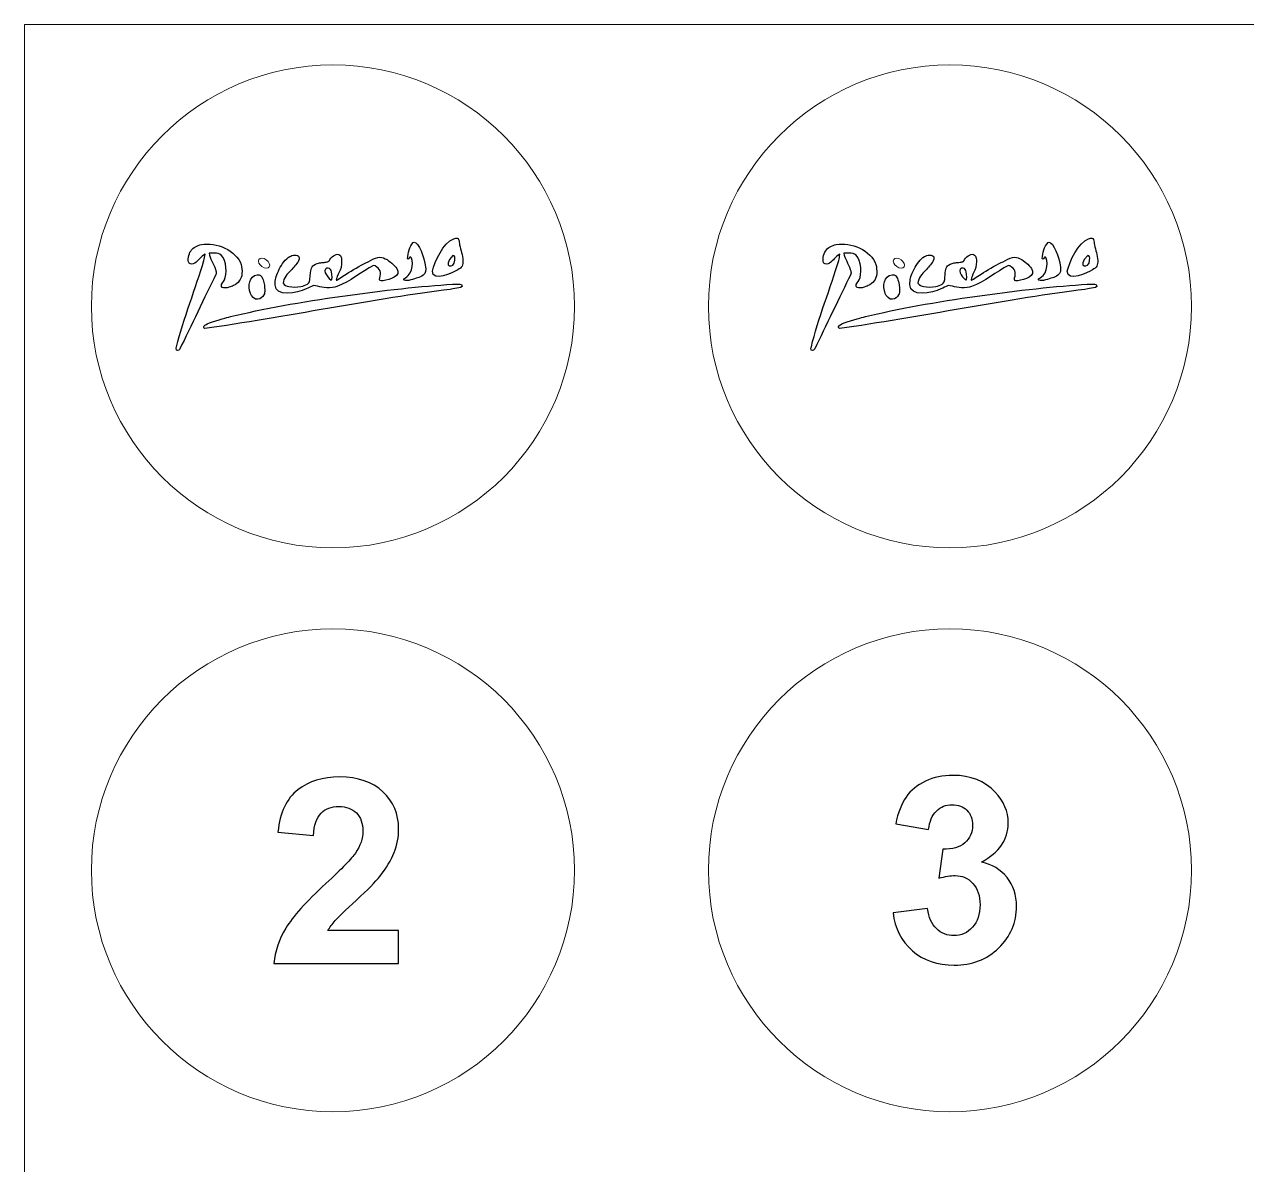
# Model space of a CAD drawing. Header units: millimetres. Extents: x -676 to 660, y -238 to 366.
# Drawn here: x 221.6 to 288.2, y 102.2 to 164.4 of the extents above; entities that cross this region are included whole.
import ezdxf

# ---------------------------------------------------------------- set-up
doc = ezdxf.new("R2010")
doc.units = ezdxf.units.MM
doc.header["$MEASUREMENT"] = 0
doc.layers.add('layer 1', color=7, linetype='Continuous')

msp = doc.modelspace()

# ---------------------------------------------------------------- linework, layer by layer
at = {"layer": 'layer 1', "color": 250, "lineweight": 20}
for points, knots in [([(221.6275, 164.398), (221.6275, 164.398), (457.0516, 164.398), (457.0516, 164.398), (457.0516, 164.398), (457.0516, 164.398), (659.621, 164.398), (659.621, 164.398), (659.621, 164.398), (659.621, 164.398), (659.621, 10.6382), (659.621, 10.6382), (659.621, 10.6382), (659.621, 10.6382), (457.0516, 10.6382), (457.0516, 10.6382), (457.0516, 10.6382), (457.0516, 10.6382), (221.6275, 10.6382), (221.6275, 10.6382), (221.6275, 10.6382), (221.6275, 10.6382), (221.6275, 164.398), (221.6275, 164.398)], [0, 0, 0, 0, 0.1428571, 0.1428571, 0.1428571, 0.1428571, 0.2857143, 0.2857143, 0.2857143, 0.2857143, 0.4285714, 0.4285714, 0.4285714, 0.4285714, 0.5714286, 0.5714286, 0.5714286, 0.5714286, 0.7142857, 0.7142857, 0.7142857, 0.7142857, 1, 1, 1, 1]), ([(238.4434, 162.1871), (245.7142, 162.1871), (251.6085, 156.2928), (251.6085, 149.022), (251.6085, 149.022), (251.6085, 141.7512), (245.7142, 135.8569), (238.4434, 135.8569), (238.4434, 135.8569), (231.1726, 135.8569), (225.2783, 141.7512), (225.2783, 149.022), (225.2783, 149.022), (225.2783, 156.2928), (231.1726, 162.1871), (238.4434, 162.1871)], [0, 0, 0, 0, 0.2, 0.2, 0.2, 0.2, 0.4, 0.4, 0.4, 0.4, 0.6, 0.6, 0.6, 0.6, 1, 1, 1, 1]), ([(272.0754, 162.1871), (279.3462, 162.1871), (285.2405, 156.2928), (285.2405, 149.022), (285.2405, 149.022), (285.2405, 141.7512), (279.3462, 135.8569), (272.0754, 135.8569), (272.0754, 135.8569), (264.8046, 135.8569), (258.9103, 141.7512), (258.9103, 149.022), (258.9103, 149.022), (258.9103, 156.2928), (264.8046, 162.1871), (272.0754, 162.1871)], [0, 0, 0, 0, 0.2, 0.2, 0.2, 0.2, 0.4, 0.4, 0.4, 0.4, 0.6, 0.6, 0.6, 0.6, 1, 1, 1, 1]), ([(234.6901, 151.6258), (234.8582, 151.5631), (234.9945, 151.4009), (234.9945, 151.2635), (234.9945, 151.2635), (234.9945, 151.1261), (234.8582, 151.0655), (234.6901, 151.1282), (234.6901, 151.1282), (234.522, 151.1909), (234.3858, 151.3531), (234.3858, 151.4905), (234.3858, 151.4905), (234.3858, 151.6279), (234.522, 151.6885), (234.6901, 151.6258)], [0, 0, 0, 0, 0.2, 0.2, 0.2, 0.2, 0.4, 0.4, 0.4, 0.4, 0.6, 0.6, 0.6, 0.6, 1, 1, 1, 1]), ([(269.2904, 151.6258), (269.4585, 151.5631), (269.5948, 151.4009), (269.5948, 151.2635), (269.5948, 151.2635), (269.5948, 151.1261), (269.4585, 151.0655), (269.2904, 151.1282), (269.2904, 151.1282), (269.1223, 151.1909), (268.9861, 151.3531), (268.9861, 151.4905), (268.9861, 151.4905), (268.9861, 151.6279), (269.1223, 151.6885), (269.2904, 151.6258)], [0, 0, 0, 0, 0.2, 0.2, 0.2, 0.2, 0.4, 0.4, 0.4, 0.4, 0.6, 0.6, 0.6, 0.6, 1, 1, 1, 1]), ([(238.4434, 131.4351), (245.7142, 131.4351), (251.6085, 125.5408), (251.6085, 118.27), (251.6085, 118.27), (251.6085, 110.9992), (245.7142, 105.1049), (238.4434, 105.1049), (238.4434, 105.1049), (231.1726, 105.1049), (225.2783, 110.9992), (225.2783, 118.27), (225.2783, 118.27), (225.2783, 125.5408), (231.1726, 131.4351), (238.4434, 131.4351)], [0, 0, 0, 0, 0.2, 0.2, 0.2, 0.2, 0.4, 0.4, 0.4, 0.4, 0.6, 0.6, 0.6, 0.6, 1, 1, 1, 1]), ([(272.0754, 131.4351), (279.3462, 131.4351), (285.2405, 125.5408), (285.2405, 118.27), (285.2405, 118.27), (285.2405, 110.9992), (279.3462, 105.1049), (272.0754, 105.1049), (272.0754, 105.1049), (264.8046, 105.1049), (258.9103, 110.9992), (258.9103, 118.27), (258.9103, 118.27), (258.9103, 125.5408), (264.8046, 131.4351), (272.0754, 131.4351)], [0, 0, 0, 0, 0.2, 0.2, 0.2, 0.2, 0.4, 0.4, 0.4, 0.4, 0.6, 0.6, 0.6, 0.6, 1, 1, 1, 1])]:
    msp.add_open_spline(points, degree=3, knots=knots, dxfattribs=at)
at = {"layer": 'layer 1', "color": 250}
for points, knots in [([(243.8644, 150.9376), (243.8644, 150.2974), (244.9862, 150.8861), (245.2457, 151.0158), (245.2457, 151.0158), (245.4769, 151.1314), (245.54, 151.2718), (245.5285, 151.5286), (245.5285, 151.5286), (245.5149, 151.83), (245.4083, 152.079), (245.3499, 152.371), (245.3499, 152.371), (245.3209, 152.5742), (245.3399, 152.8432), (245.0327, 152.7145), (245.0327, 152.7145), (244.4456, 152.4682), (244.0032, 151.4927), (243.8644, 150.9376)], [0, 0, 0, 0, 0.1666667, 0.1666667, 0.1666667, 0.1666667, 0.3333333, 0.3333333, 0.3333333, 0.3333333, 0.5, 0.5, 0.5, 0.5, 0.6666667, 0.6666667, 0.6666667, 0.6666667, 1, 1, 1, 1]), ([(278.4647, 150.9376), (278.4647, 150.2974), (279.5865, 150.8861), (279.846, 151.0158), (279.846, 151.0158), (280.0772, 151.1314), (280.1403, 151.2718), (280.1288, 151.5286), (280.1288, 151.5286), (280.1152, 151.83), (280.0086, 152.079), (279.9502, 152.371), (279.9502, 152.371), (279.9212, 152.5742), (279.9402, 152.8432), (279.633, 152.7145), (279.633, 152.7145), (279.0459, 152.4682), (278.6035, 151.4927), (278.4647, 150.9376)], [0, 0, 0, 0, 0.1666667, 0.1666667, 0.1666667, 0.1666667, 0.3333333, 0.3333333, 0.3333333, 0.3333333, 0.5, 0.5, 0.5, 0.5, 0.6666667, 0.6666667, 0.6666667, 0.6666667, 1, 1, 1, 1]), ([(230.6055, 151.3864), (230.7809, 151.1849), (231.0608, 151.5037), (231.1722, 151.6152), (231.1722, 151.6152), (231.2812, 151.7241), (231.3258, 151.7879), (231.473, 151.866), (231.473, 151.866), (231.4617, 151.7643), (231.4418, 151.6202), (231.4133, 151.5241), (231.4133, 151.5241), (230.9926, 150.1067), (230.2664, 148.2891), (229.9212, 146.8198), (229.9212, 146.8198), (229.9212, 146.8198), (229.8952, 146.7416), (229.8952, 146.7416), (229.8952, 146.7416), (229.8862, 146.5395), (230.065, 146.6316), (230.0776, 146.6634), (230.0776, 146.6634), (230.0776, 146.6634), (230.1037, 146.7155), (230.1037, 146.7155), (230.1037, 146.7155), (230.6736, 147.8559), (231.4887, 149.6048), (232.0645, 150.7551), (232.0645, 150.7551), (232.0868, 150.8157), (232.0931, 150.8827), (232.0645, 150.9636), (232.0645, 150.9636), (232.0558, 150.9897), (232.0471, 151.0158), (232.0384, 151.0418), (232.0384, 151.0418), (231.9407, 151.3351), (231.737, 151.6232), (231.6934, 151.9279), (231.6934, 151.9279), (231.6934, 151.9279), (231.7456, 151.9279), (231.7456, 151.9279), (231.7456, 151.9279), (231.7456, 151.9279), (232.0011, 151.9279), (232.0011, 151.9279), (232.0011, 151.9279), (232.1334, 151.9279), (232.2554, 151.9151), (232.3587, 151.82), (232.3587, 151.82), (232.6575, 151.5451), (232.669, 150.7416), (232.5324, 150.4664), (232.5324, 150.4664), (232.4836, 150.3679), (232.3228, 150.242), (232.3662, 150.112), (232.3662, 150.112), (232.4318, 149.9152), (232.927, 150.1027), (233.0256, 150.1521), (233.0256, 150.1521), (233.2746, 150.2769), (233.4605, 150.4907), (233.4859, 150.8069), (233.4859, 150.8069), (233.5, 150.9826), (233.473, 151.1688), (233.4396, 151.3024), (233.4396, 151.3024), (233.1811, 152.078), (232.062, 152.5474), (231.2798, 152.3948), (231.2798, 152.3948), (231.0398, 152.348), (230.8225, 152.2386), (230.6882, 152.0351), (230.6882, 152.0351), (230.5896, 151.8858), (230.4937, 151.5149), (230.6055, 151.3864)], [0, 0, 0, 0, 0.0434783, 0.0434783, 0.0434783, 0.0434783, 0.0869565, 0.0869565, 0.0869565, 0.0869565, 0.1304348, 0.1304348, 0.1304348, 0.1304348, 0.173913, 0.173913, 0.173913, 0.173913, 0.2173913, 0.2173913, 0.2173913, 0.2173913, 0.2608696, 0.2608696, 0.2608696, 0.2608696, 0.3043478, 0.3043478, 0.3043478, 0.3043478, 0.3478261, 0.3478261, 0.3478261, 0.3478261, 0.3913043, 0.3913043, 0.3913043, 0.3913043, 0.4347826, 0.4347826, 0.4347826, 0.4347826, 0.4782609, 0.4782609, 0.4782609, 0.4782609, 0.5217391, 0.5217391, 0.5217391, 0.5217391, 0.5652174, 0.5652174, 0.5652174, 0.5652174, 0.6086957, 0.6086957, 0.6086957, 0.6086957, 0.6521739, 0.6521739, 0.6521739, 0.6521739, 0.6956522, 0.6956522, 0.6956522, 0.6956522, 0.7391304, 0.7391304, 0.7391304, 0.7391304, 0.7826087, 0.7826087, 0.7826087, 0.7826087, 0.826087, 0.826087, 0.826087, 0.826087, 0.8695652, 0.8695652, 0.8695652, 0.8695652, 0.9130435, 0.9130435, 0.9130435, 0.9130435, 1, 1, 1, 1]), ([(238.3392, 151.6673), (238.3328, 151.6609), (238.3269, 151.6546), (238.3215, 151.6485), (238.3215, 151.6485), (238.2349, 151.5516), (238.27, 151.5005), (238.1531, 151.4555), (238.1531, 151.4555), (238.1332, 151.4478), (238.1088, 151.4403), (238.0786, 151.4327), (238.0786, 151.4327), (238.0074, 151.4268), (237.9254, 151.4213), (237.8409, 151.4109), (237.8409, 151.4109), (237.7565, 151.4006), (237.6695, 151.3853), (237.5886, 151.3599), (237.5886, 151.3599), (237.2744, 151.2611), (237.2629, 151.1254), (237.2186, 150.8594), (237.2186, 150.8594), (237.2186, 150.8594), (237.1925, 150.4945), (237.1925, 150.4945), (237.1925, 150.4945), (237.1925, 150.4945), (237.1664, 150.3642), (237.1664, 150.3642), (237.1664, 150.3642), (237.1022, 150.2358), (237.0123, 150.1999), (236.8798, 150.1557), (236.8798, 150.1557), (236.8798, 150.1557), (236.8016, 150.1297), (236.8016, 150.1297), (236.8016, 150.1297), (236.8016, 150.1297), (236.6973, 150.1036), (236.6973, 150.1036), (236.6973, 150.1036), (236.4921, 150.0626), (236.251, 150.0626), (236.0458, 150.1036), (236.0458, 150.1036), (235.9257, 150.1336), (235.7909, 150.1703), (235.733, 150.286), (235.733, 150.286), (235.733, 150.5577), (235.9653, 150.8), (236.1453, 150.9858), (236.1453, 150.9858), (236.2657, 151.1102), (236.4863, 151.3495), (236.541, 151.4588), (236.541, 151.4588), (236.541, 151.4588), (236.567, 151.5109), (236.567, 151.5109), (236.567, 151.5109), (236.6841, 151.7451), (236.5173, 151.8488), (236.2887, 151.8074), (236.2887, 151.8074), (236.1671, 151.7853), (236.1359, 151.7691), (236.0044, 151.6795), (236.0044, 151.6795), (235.8962, 151.6058), (235.7927, 151.4894), (235.7013, 151.3584), (235.7013, 151.3584), (235.61, 151.2274), (235.5308, 151.0818), (235.4713, 150.9497), (235.4713, 150.9497), (235.3253, 150.6258), (235.2959, 150.5075), (235.2909, 150.1942), (235.2909, 150.1942), (235.2803, 149.5246), (236.5032, 149.7328), (236.984, 149.9733), (236.984, 149.9733), (237.1174, 150.04), (237.2351, 150.0998), (237.3749, 150.1557), (237.3749, 150.1557), (237.7017, 150.119), (237.9507, 149.9954), (238.4174, 150.0515), (238.4174, 150.0515), (238.4174, 150.0515), (238.5477, 150.0775), (238.5477, 150.0775), (238.5477, 150.0775), (238.5477, 150.0775), (238.652, 150.1036), (238.652, 150.1036), (238.652, 150.1036), (239.3746, 150.3446), (239.9998, 150.9205), (240.6587, 151.2503), (240.6587, 151.2503), (240.6587, 151.2503), (240.7369, 151.2242), (240.7369, 151.2242), (240.7369, 151.2242), (241.0254, 151.0801), (241.0938, 150.8612), (240.9975, 150.5727), (240.9975, 150.5727), (240.9721, 150.424), (240.9829, 150.4163), (241.18, 150.4163), (241.18, 150.4163), (241.5339, 150.4753), (242.1999, 150.6827), (241.9203, 151.0929), (241.9203, 151.0929), (241.8655, 151.1734), (241.719, 151.3129), (241.6457, 151.379), (241.6457, 151.379), (241.4373, 151.5673), (241.1797, 151.7334), (240.8933, 151.6934), (240.8933, 151.6934), (240.7055, 151.6464), (240.5432, 151.5444), (240.3721, 151.4588), (240.3721, 151.4588), (240.3721, 151.4588), (240.3199, 151.4327), (240.3199, 151.4327), (240.3199, 151.4327), (240.3199, 151.4327), (240.2678, 151.4067), (240.2678, 151.4067), (240.2678, 151.4067), (239.903, 151.2242), (239.5095, 151.0068), (239.1697, 150.7838), (239.1697, 150.7838), (238.9364, 150.6308), (238.6592, 150.4424), (238.6259, 150.4424), (238.6259, 150.4424), (238.6259, 150.4424), (238.652, 150.5727), (238.652, 150.5727), (238.652, 150.5727), (238.652, 150.5727), (238.678, 150.6509), (238.678, 150.6509), (238.678, 150.6509), (238.7386, 150.8324), (238.8282, 150.9125), (238.8865, 151.1461), (238.8865, 151.1461), (238.8865, 151.1461), (238.9126, 151.3285), (238.9126, 151.3285), (238.9126, 151.3285), (238.9126, 151.4576), (238.9393, 151.6417), (238.8746, 151.754), (238.8746, 151.754), (238.7421, 151.984), (238.4946, 151.8227), (238.3392, 151.6673)], [0, 0, 0, 0, 0.0222222, 0.0222222, 0.0222222, 0.0222222, 0.0444444, 0.0444444, 0.0444444, 0.0444444, 0.0666667, 0.0666667, 0.0666667, 0.0666667, 0.0888889, 0.0888889, 0.0888889, 0.0888889, 0.1111111, 0.1111111, 0.1111111, 0.1111111, 0.1333333, 0.1333333, 0.1333333, 0.1333333, 0.1555556, 0.1555556, 0.1555556, 0.1555556, 0.1777778, 0.1777778, 0.1777778, 0.1777778, 0.2, 0.2, 0.2, 0.2, 0.2222222, 0.2222222, 0.2222222, 0.2222222, 0.2444444, 0.2444444, 0.2444444, 0.2444444, 0.2666667, 0.2666667, 0.2666667, 0.2666667, 0.2888889, 0.2888889, 0.2888889, 0.2888889, 0.3111111, 0.3111111, 0.3111111, 0.3111111, 0.3333333, 0.3333333, 0.3333333, 0.3333333, 0.3555556, 0.3555556, 0.3555556, 0.3555556, 0.3777778, 0.3777778, 0.3777778, 0.3777778, 0.4, 0.4, 0.4, 0.4, 0.4222222, 0.4222222, 0.4222222, 0.4222222, 0.4444444, 0.4444444, 0.4444444, 0.4444444, 0.4666667, 0.4666667, 0.4666667, 0.4666667, 0.4888889, 0.4888889, 0.4888889, 0.4888889, 0.5111111, 0.5111111, 0.5111111, 0.5111111, 0.5333333, 0.5333333, 0.5333333, 0.5333333, 0.5555556, 0.5555556, 0.5555556, 0.5555556, 0.5777778, 0.5777778, 0.5777778, 0.5777778, 0.6, 0.6, 0.6, 0.6, 0.6222222, 0.6222222, 0.6222222, 0.6222222, 0.6444444, 0.6444444, 0.6444444, 0.6444444, 0.6666667, 0.6666667, 0.6666667, 0.6666667, 0.6888889, 0.6888889, 0.6888889, 0.6888889, 0.7111111, 0.7111111, 0.7111111, 0.7111111, 0.7333333, 0.7333333, 0.7333333, 0.7333333, 0.7555556, 0.7555556, 0.7555556, 0.7555556, 0.7777778, 0.7777778, 0.7777778, 0.7777778, 0.8, 0.8, 0.8, 0.8, 0.8222222, 0.8222222, 0.8222222, 0.8222222, 0.8444444, 0.8444444, 0.8444444, 0.8444444, 0.8666667, 0.8666667, 0.8666667, 0.8666667, 0.8888889, 0.8888889, 0.8888889, 0.8888889, 0.9111111, 0.9111111, 0.9111111, 0.9111111, 0.9333333, 0.9333333, 0.9333333, 0.9333333, 0.9555556, 0.9555556, 0.9555556, 0.9555556, 1, 1, 1, 1]), ([(242.8219, 152.5013), (242.6121, 152.2915), (242.528, 151.921), (242.5091, 151.6412), (242.5091, 151.6412), (242.5356, 151.5243), (242.607, 151.6855), (242.634, 151.7074), (242.634, 151.7074), (242.7737, 151.8208), (242.896, 151.0235), (242.5479, 150.7086), (242.5479, 150.7086), (242.4461, 150.6166), (242.3247, 150.5315), (242.3006, 150.5206), (242.3006, 150.5206), (242.3006, 150.5206), (242.3006, 150.4685), (242.3006, 150.4685), (242.3006, 150.4685), (242.3006, 150.4685), (242.3267, 150.4424), (242.3267, 150.4424), (242.3267, 150.4424), (242.4726, 150.3694), (242.8815, 150.529), (243.0564, 150.5727), (243.0564, 150.5727), (243.1516, 150.6044), (243.2702, 150.6546), (243.3561, 150.725), (243.3561, 150.725), (243.5164, 150.8563), (243.5255, 150.9815), (243.4968, 151.1872), (243.4968, 151.1872), (243.4273, 151.6843), (243.1029, 152.5274), (242.874, 152.5274), (242.874, 152.5274), (242.874, 152.5274), (242.8219, 152.5013), (242.8219, 152.5013)], [0, 0, 0, 0, 0.0833333, 0.0833333, 0.0833333, 0.0833333, 0.1666667, 0.1666667, 0.1666667, 0.1666667, 0.25, 0.25, 0.25, 0.25, 0.3333333, 0.3333333, 0.3333333, 0.3333333, 0.4166667, 0.4166667, 0.4166667, 0.4166667, 0.5, 0.5, 0.5, 0.5, 0.5833333, 0.5833333, 0.5833333, 0.5833333, 0.6666667, 0.6666667, 0.6666667, 0.6666667, 0.75, 0.75, 0.75, 0.75, 0.8333333, 0.8333333, 0.8333333, 0.8333333, 1, 1, 1, 1]), ([(265.2058, 151.3864), (265.3812, 151.1849), (265.6611, 151.5037), (265.7725, 151.6152), (265.7725, 151.6152), (265.8815, 151.7241), (265.9261, 151.7879), (266.0733, 151.866), (266.0733, 151.866), (266.062, 151.7643), (266.0421, 151.6202), (266.0136, 151.5241), (266.0136, 151.5241), (265.5929, 150.1067), (264.8667, 148.2891), (264.5215, 146.8198), (264.5215, 146.8198), (264.5215, 146.8198), (264.4955, 146.7416), (264.4955, 146.7416), (264.4955, 146.7416), (264.4865, 146.5395), (264.6653, 146.6316), (264.6779, 146.6634), (264.6779, 146.6634), (264.6779, 146.6634), (264.704, 146.7155), (264.704, 146.7155), (264.704, 146.7155), (265.2739, 147.8559), (266.089, 149.6048), (266.6648, 150.7551), (266.6648, 150.7551), (266.6871, 150.8157), (266.6934, 150.8827), (266.6648, 150.9636), (266.6648, 150.9636), (266.6561, 150.9897), (266.6474, 151.0158), (266.6387, 151.0418), (266.6387, 151.0418), (266.541, 151.3351), (266.3373, 151.6232), (266.2937, 151.9279), (266.2937, 151.9279), (266.2937, 151.9279), (266.3459, 151.9279), (266.3459, 151.9279), (266.3459, 151.9279), (266.3459, 151.9279), (266.6014, 151.9279), (266.6014, 151.9279), (266.6014, 151.9279), (266.7337, 151.9279), (266.8557, 151.9151), (266.959, 151.82), (266.959, 151.82), (267.2578, 151.5451), (267.2693, 150.7416), (267.1327, 150.4664), (267.1327, 150.4664), (267.0839, 150.3679), (266.9231, 150.242), (266.9665, 150.112), (266.9665, 150.112), (267.0321, 149.9152), (267.5273, 150.1027), (267.6259, 150.1521), (267.6259, 150.1521), (267.8749, 150.2769), (268.0608, 150.4907), (268.0862, 150.8069), (268.0862, 150.8069), (268.1003, 150.9826), (268.0733, 151.1688), (268.0399, 151.3024), (268.0399, 151.3024), (267.7814, 152.078), (266.6623, 152.5474), (265.8801, 152.3948), (265.8801, 152.3948), (265.6401, 152.348), (265.4228, 152.2386), (265.2885, 152.0351), (265.2885, 152.0351), (265.1899, 151.8858), (265.094, 151.5149), (265.2058, 151.3864)], [0, 0, 0, 0, 0.0434783, 0.0434783, 0.0434783, 0.0434783, 0.0869565, 0.0869565, 0.0869565, 0.0869565, 0.1304348, 0.1304348, 0.1304348, 0.1304348, 0.173913, 0.173913, 0.173913, 0.173913, 0.2173913, 0.2173913, 0.2173913, 0.2173913, 0.2608696, 0.2608696, 0.2608696, 0.2608696, 0.3043478, 0.3043478, 0.3043478, 0.3043478, 0.3478261, 0.3478261, 0.3478261, 0.3478261, 0.3913043, 0.3913043, 0.3913043, 0.3913043, 0.4347826, 0.4347826, 0.4347826, 0.4347826, 0.4782609, 0.4782609, 0.4782609, 0.4782609, 0.5217391, 0.5217391, 0.5217391, 0.5217391, 0.5652174, 0.5652174, 0.5652174, 0.5652174, 0.6086957, 0.6086957, 0.6086957, 0.6086957, 0.6521739, 0.6521739, 0.6521739, 0.6521739, 0.6956522, 0.6956522, 0.6956522, 0.6956522, 0.7391304, 0.7391304, 0.7391304, 0.7391304, 0.7826087, 0.7826087, 0.7826087, 0.7826087, 0.826087, 0.826087, 0.826087, 0.826087, 0.8695652, 0.8695652, 0.8695652, 0.8695652, 0.9130435, 0.9130435, 0.9130435, 0.9130435, 1, 1, 1, 1]), ([(272.9395, 151.6673), (272.9331, 151.6609), (272.9272, 151.6546), (272.9218, 151.6485), (272.9218, 151.6485), (272.8352, 151.5516), (272.8703, 151.5005), (272.7534, 151.4555), (272.7534, 151.4555), (272.7335, 151.4478), (272.7091, 151.4403), (272.6789, 151.4327), (272.6789, 151.4327), (272.6077, 151.4268), (272.5257, 151.4213), (272.4412, 151.4109), (272.4412, 151.4109), (272.3568, 151.4006), (272.2698, 151.3853), (272.1889, 151.3599), (272.1889, 151.3599), (271.8747, 151.2611), (271.8632, 151.1254), (271.8189, 150.8594), (271.8189, 150.8594), (271.8189, 150.8594), (271.7928, 150.4945), (271.7928, 150.4945), (271.7928, 150.4945), (271.7928, 150.4945), (271.7667, 150.3642), (271.7667, 150.3642), (271.7667, 150.3642), (271.7025, 150.2358), (271.6126, 150.1999), (271.4801, 150.1557), (271.4801, 150.1557), (271.4801, 150.1557), (271.4019, 150.1297), (271.4019, 150.1297), (271.4019, 150.1297), (271.4019, 150.1297), (271.2976, 150.1036), (271.2976, 150.1036), (271.2976, 150.1036), (271.0924, 150.0626), (270.8513, 150.0626), (270.6461, 150.1036), (270.6461, 150.1036), (270.526, 150.1336), (270.3912, 150.1703), (270.3333, 150.286), (270.3333, 150.286), (270.3333, 150.5577), (270.5656, 150.8), (270.7456, 150.9858), (270.7456, 150.9858), (270.866, 151.1102), (271.0866, 151.3495), (271.1413, 151.4588), (271.1413, 151.4588), (271.1413, 151.4588), (271.1673, 151.5109), (271.1673, 151.5109), (271.1673, 151.5109), (271.2844, 151.7451), (271.1176, 151.8488), (270.889, 151.8074), (270.889, 151.8074), (270.7674, 151.7853), (270.7362, 151.7691), (270.6047, 151.6795), (270.6047, 151.6795), (270.4965, 151.6058), (270.393, 151.4894), (270.3016, 151.3584), (270.3016, 151.3584), (270.2103, 151.2274), (270.1311, 151.0818), (270.0716, 150.9497), (270.0716, 150.9497), (269.9256, 150.6258), (269.8962, 150.5075), (269.8912, 150.1942), (269.8912, 150.1942), (269.8806, 149.5246), (271.1035, 149.7328), (271.5843, 149.9733), (271.5843, 149.9733), (271.7177, 150.04), (271.8354, 150.0998), (271.9752, 150.1557), (271.9752, 150.1557), (272.302, 150.119), (272.551, 149.9954), (273.0177, 150.0515), (273.0177, 150.0515), (273.0177, 150.0515), (273.148, 150.0775), (273.148, 150.0775), (273.148, 150.0775), (273.148, 150.0775), (273.2523, 150.1036), (273.2523, 150.1036), (273.2523, 150.1036), (273.9749, 150.3446), (274.6001, 150.9205), (275.259, 151.2503), (275.259, 151.2503), (275.259, 151.2503), (275.3372, 151.2242), (275.3372, 151.2242), (275.3372, 151.2242), (275.6257, 151.0801), (275.6941, 150.8612), (275.5978, 150.5727), (275.5978, 150.5727), (275.5724, 150.424), (275.5832, 150.4163), (275.7803, 150.4163), (275.7803, 150.4163), (276.1342, 150.4753), (276.8002, 150.6827), (276.5206, 151.0929), (276.5206, 151.0929), (276.4658, 151.1734), (276.3193, 151.3129), (276.246, 151.379), (276.246, 151.379), (276.0376, 151.5673), (275.78, 151.7334), (275.4936, 151.6934), (275.4936, 151.6934), (275.3058, 151.6464), (275.1435, 151.5444), (274.9724, 151.4588), (274.9724, 151.4588), (274.9724, 151.4588), (274.9202, 151.4327), (274.9202, 151.4327), (274.9202, 151.4327), (274.9202, 151.4327), (274.8681, 151.4067), (274.8681, 151.4067), (274.8681, 151.4067), (274.5033, 151.2242), (274.1098, 151.0068), (273.77, 150.7838), (273.77, 150.7838), (273.5367, 150.6308), (273.2595, 150.4424), (273.2262, 150.4424), (273.2262, 150.4424), (273.2262, 150.4424), (273.2523, 150.5727), (273.2523, 150.5727), (273.2523, 150.5727), (273.2523, 150.5727), (273.2783, 150.6509), (273.2783, 150.6509), (273.2783, 150.6509), (273.3389, 150.8324), (273.4285, 150.9125), (273.4868, 151.1461), (273.4868, 151.1461), (273.4868, 151.1461), (273.5129, 151.3285), (273.5129, 151.3285), (273.5129, 151.3285), (273.5129, 151.4576), (273.5396, 151.6417), (273.4749, 151.754), (273.4749, 151.754), (273.3424, 151.984), (273.0949, 151.8227), (272.9395, 151.6673)], [0, 0, 0, 0, 0.0222222, 0.0222222, 0.0222222, 0.0222222, 0.0444444, 0.0444444, 0.0444444, 0.0444444, 0.0666667, 0.0666667, 0.0666667, 0.0666667, 0.0888889, 0.0888889, 0.0888889, 0.0888889, 0.1111111, 0.1111111, 0.1111111, 0.1111111, 0.1333333, 0.1333333, 0.1333333, 0.1333333, 0.1555556, 0.1555556, 0.1555556, 0.1555556, 0.1777778, 0.1777778, 0.1777778, 0.1777778, 0.2, 0.2, 0.2, 0.2, 0.2222222, 0.2222222, 0.2222222, 0.2222222, 0.2444444, 0.2444444, 0.2444444, 0.2444444, 0.2666667, 0.2666667, 0.2666667, 0.2666667, 0.2888889, 0.2888889, 0.2888889, 0.2888889, 0.3111111, 0.3111111, 0.3111111, 0.3111111, 0.3333333, 0.3333333, 0.3333333, 0.3333333, 0.3555556, 0.3555556, 0.3555556, 0.3555556, 0.3777778, 0.3777778, 0.3777778, 0.3777778, 0.4, 0.4, 0.4, 0.4, 0.4222222, 0.4222222, 0.4222222, 0.4222222, 0.4444444, 0.4444444, 0.4444444, 0.4444444, 0.4666667, 0.4666667, 0.4666667, 0.4666667, 0.4888889, 0.4888889, 0.4888889, 0.4888889, 0.5111111, 0.5111111, 0.5111111, 0.5111111, 0.5333333, 0.5333333, 0.5333333, 0.5333333, 0.5555556, 0.5555556, 0.5555556, 0.5555556, 0.5777778, 0.5777778, 0.5777778, 0.5777778, 0.6, 0.6, 0.6, 0.6, 0.6222222, 0.6222222, 0.6222222, 0.6222222, 0.6444444, 0.6444444, 0.6444444, 0.6444444, 0.6666667, 0.6666667, 0.6666667, 0.6666667, 0.6888889, 0.6888889, 0.6888889, 0.6888889, 0.7111111, 0.7111111, 0.7111111, 0.7111111, 0.7333333, 0.7333333, 0.7333333, 0.7333333, 0.7555556, 0.7555556, 0.7555556, 0.7555556, 0.7777778, 0.7777778, 0.7777778, 0.7777778, 0.8, 0.8, 0.8, 0.8, 0.8222222, 0.8222222, 0.8222222, 0.8222222, 0.8444444, 0.8444444, 0.8444444, 0.8444444, 0.8666667, 0.8666667, 0.8666667, 0.8666667, 0.8888889, 0.8888889, 0.8888889, 0.8888889, 0.9111111, 0.9111111, 0.9111111, 0.9111111, 0.9333333, 0.9333333, 0.9333333, 0.9333333, 0.9555556, 0.9555556, 0.9555556, 0.9555556, 1, 1, 1, 1]), ([(277.4222, 152.5013), (277.2124, 152.2915), (277.1283, 151.921), (277.1094, 151.6412), (277.1094, 151.6412), (277.1359, 151.5243), (277.2073, 151.6855), (277.2343, 151.7074), (277.2343, 151.7074), (277.374, 151.8208), (277.4963, 151.0235), (277.1482, 150.7086), (277.1482, 150.7086), (277.0464, 150.6166), (276.925, 150.5315), (276.9009, 150.5206), (276.9009, 150.5206), (276.9009, 150.5206), (276.9009, 150.4685), (276.9009, 150.4685), (276.9009, 150.4685), (276.9009, 150.4685), (276.927, 150.4424), (276.927, 150.4424), (276.927, 150.4424), (277.0729, 150.3694), (277.4818, 150.529), (277.6567, 150.5727), (277.6567, 150.5727), (277.7519, 150.6044), (277.8705, 150.6546), (277.9564, 150.725), (277.9564, 150.725), (278.1167, 150.8563), (278.1258, 150.9815), (278.0971, 151.1872), (278.0971, 151.1872), (278.0276, 151.6843), (277.7032, 152.5274), (277.4743, 152.5274), (277.4743, 152.5274), (277.4743, 152.5274), (277.4222, 152.5013), (277.4222, 152.5013)], [0, 0, 0, 0, 0.0833333, 0.0833333, 0.0833333, 0.0833333, 0.1666667, 0.1666667, 0.1666667, 0.1666667, 0.25, 0.25, 0.25, 0.25, 0.3333333, 0.3333333, 0.3333333, 0.3333333, 0.4166667, 0.4166667, 0.4166667, 0.4166667, 0.5, 0.5, 0.5, 0.5, 0.5833333, 0.5833333, 0.5833333, 0.5833333, 0.6666667, 0.6666667, 0.6666667, 0.6666667, 0.75, 0.75, 0.75, 0.75, 0.8333333, 0.8333333, 0.8333333, 0.8333333, 1, 1, 1, 1]), ([(244.985, 151.7976), (245.0779, 151.7862), (245.1104, 151.6966), (245.0893, 151.537), (245.0893, 151.537), (245.0893, 151.0473), (244.3142, 151.1273), (244.985, 151.7976)], [0, 0, 0, 0, 0.3333333, 0.3333333, 0.3333333, 0.3333333, 1, 1, 1, 1]), ([(279.5853, 151.7976), (279.6782, 151.7862), (279.7107, 151.6966), (279.6896, 151.537), (279.6896, 151.537), (279.6896, 151.0473), (278.9145, 151.1273), (279.5853, 151.7976)], [0, 0, 0, 0, 0.3333333, 0.3333333, 0.3333333, 0.3333333, 1, 1, 1, 1]), ([(234.346, 149.4075), (234.4933, 149.4314), (234.6054, 149.5111), (234.6757, 149.6429), (234.6757, 149.6429), (234.7309, 149.746), (234.7224, 149.8024), (234.7227, 149.9163), (234.7227, 149.9163), (234.7233, 150.1125), (234.7119, 150.2482), (234.6384, 150.4685), (234.6384, 150.4685), (234.6384, 150.4685), (234.6124, 150.5467), (234.6124, 150.5467), (234.6124, 150.5467), (234.5417, 150.6881), (234.4842, 150.7729), (234.3218, 150.7468), (234.3218, 150.7468), (233.8674, 150.6737), (233.7926, 150.1332), (233.9453, 149.7297), (233.9453, 149.7297), (234.0041, 149.5743), (234.1651, 149.3783), (234.346, 149.4075)], [0, 0, 0, 0, 0.125, 0.125, 0.125, 0.125, 0.25, 0.25, 0.25, 0.25, 0.375, 0.375, 0.375, 0.375, 0.5, 0.5, 0.5, 0.5, 0.625, 0.625, 0.625, 0.625, 0.75, 0.75, 0.75, 0.75, 1, 1, 1, 1]), ([(238.3587, 150.9067), (238.3893, 150.7475), (238.4247, 150.4424), (238.3392, 150.4424), (238.3392, 150.4424), (238.195, 150.5865), (238.1196, 150.673), (238.0265, 150.8594), (238.0265, 150.8594), (237.9766, 151.0089), (238.0393, 151.1238), (238.1918, 151.1084), (238.1918, 151.1084), (238.3086, 151.0966), (238.3387, 151.0108), (238.3587, 150.9067)], [0, 0, 0, 0, 0.2, 0.2, 0.2, 0.2, 0.4, 0.4, 0.4, 0.4, 0.6, 0.6, 0.6, 0.6, 1, 1, 1, 1]), ([(268.9463, 149.4075), (269.0936, 149.4314), (269.2057, 149.5111), (269.276, 149.6429), (269.276, 149.6429), (269.3312, 149.746), (269.3227, 149.8024), (269.323, 149.9163), (269.323, 149.9163), (269.3236, 150.1125), (269.3122, 150.2482), (269.2387, 150.4685), (269.2387, 150.4685), (269.2387, 150.4685), (269.2127, 150.5467), (269.2127, 150.5467), (269.2127, 150.5467), (269.142, 150.6881), (269.0845, 150.7729), (268.9221, 150.7468), (268.9221, 150.7468), (268.4677, 150.6737), (268.3929, 150.1332), (268.5456, 149.7297), (268.5456, 149.7297), (268.6044, 149.5743), (268.7654, 149.3783), (268.9463, 149.4075)], [0, 0, 0, 0, 0.125, 0.125, 0.125, 0.125, 0.25, 0.25, 0.25, 0.25, 0.375, 0.375, 0.375, 0.375, 0.5, 0.5, 0.5, 0.5, 0.625, 0.625, 0.625, 0.625, 0.75, 0.75, 0.75, 0.75, 1, 1, 1, 1]), ([(272.959, 150.9067), (272.9896, 150.7475), (273.025, 150.4424), (272.9395, 150.4424), (272.9395, 150.4424), (272.7953, 150.5865), (272.7199, 150.673), (272.6268, 150.8594), (272.6268, 150.8594), (272.5769, 151.0089), (272.6396, 151.1238), (272.7921, 151.1084), (272.7921, 151.1084), (272.9089, 151.0966), (272.939, 151.0108), (272.959, 150.9067)], [0, 0, 0, 0, 0.2, 0.2, 0.2, 0.2, 0.4, 0.4, 0.4, 0.4, 0.6, 0.6, 0.6, 0.6, 1, 1, 1, 1]), ([(232.8662, 148.4617), (232.8662, 148.4617), (232.762, 148.4356), (232.762, 148.4356), (232.762, 148.4356), (232.762, 148.4356), (232.6577, 148.4096), (232.6577, 148.4096), (232.6577, 148.4096), (232.4593, 148.36), (231.6324, 148.14), (231.511, 148.0186), (231.511, 148.0186), (231.511, 148.0186), (231.4589, 147.9926), (231.4589, 147.9926), (231.4589, 147.9926), (231.4589, 147.9926), (231.4328, 147.9665), (231.4328, 147.9665), (231.4328, 147.9665), (231.4328, 147.9665), (231.4068, 147.9144), (231.4068, 147.9144), (231.4068, 147.9144), (231.4068, 147.9144), (231.4068, 147.8623), (231.4068, 147.8623), (231.4068, 147.8623), (231.4068, 147.8623), (231.4328, 147.8362), (231.4328, 147.8362), (231.4328, 147.8362), (231.4328, 147.8362), (231.4589, 147.8101), (231.4589, 147.8101), (231.4589, 147.8101), (235.5729, 148.3907), (241.0017, 149.4895), (244.8287, 149.9472), (244.8287, 149.9472), (244.8287, 149.9472), (244.985, 149.9733), (244.985, 149.9733), (244.985, 149.9733), (245.1264, 149.9968), (245.2628, 150.0167), (245.402, 150.0515), (245.402, 150.0515), (245.402, 150.0515), (245.4802, 150.1036), (245.4802, 150.1036), (245.4802, 150.1036), (245.4802, 150.1036), (245.4542, 150.2078), (245.4542, 150.2078), (245.4542, 150.2078), (245.4542, 150.2078), (245.376, 150.2339), (245.376, 150.2339), (245.376, 150.2339), (245.376, 150.2339), (244.959, 150.2339), (244.959, 150.2339), (244.959, 150.2339), (241.702, 150.0167), (236.2565, 149.3096), (232.8662, 148.4617)], [0, 0, 0, 0, 0.0555556, 0.0555556, 0.0555556, 0.0555556, 0.1111111, 0.1111111, 0.1111111, 0.1111111, 0.1666667, 0.1666667, 0.1666667, 0.1666667, 0.2222222, 0.2222222, 0.2222222, 0.2222222, 0.2777778, 0.2777778, 0.2777778, 0.2777778, 0.3333333, 0.3333333, 0.3333333, 0.3333333, 0.3888889, 0.3888889, 0.3888889, 0.3888889, 0.4444444, 0.4444444, 0.4444444, 0.4444444, 0.5, 0.5, 0.5, 0.5, 0.5555556, 0.5555556, 0.5555556, 0.5555556, 0.6111111, 0.6111111, 0.6111111, 0.6111111, 0.6666667, 0.6666667, 0.6666667, 0.6666667, 0.7222222, 0.7222222, 0.7222222, 0.7222222, 0.7777778, 0.7777778, 0.7777778, 0.7777778, 0.8333333, 0.8333333, 0.8333333, 0.8333333, 0.8888889, 0.8888889, 0.8888889, 0.8888889, 1, 1, 1, 1]), ([(267.4665, 148.4617), (267.4665, 148.4617), (267.3623, 148.4356), (267.3623, 148.4356), (267.3623, 148.4356), (267.3623, 148.4356), (267.258, 148.4096), (267.258, 148.4096), (267.258, 148.4096), (267.0596, 148.36), (266.2327, 148.14), (266.1113, 148.0186), (266.1113, 148.0186), (266.1113, 148.0186), (266.0592, 147.9926), (266.0592, 147.9926), (266.0592, 147.9926), (266.0592, 147.9926), (266.0331, 147.9665), (266.0331, 147.9665), (266.0331, 147.9665), (266.0331, 147.9665), (266.0071, 147.9144), (266.0071, 147.9144), (266.0071, 147.9144), (266.0071, 147.9144), (266.0071, 147.8623), (266.0071, 147.8623), (266.0071, 147.8623), (266.0071, 147.8623), (266.0331, 147.8362), (266.0331, 147.8362), (266.0331, 147.8362), (266.0331, 147.8362), (266.0592, 147.8101), (266.0592, 147.8101), (266.0592, 147.8101), (270.1732, 148.3907), (275.602, 149.4895), (279.429, 149.9472), (279.429, 149.9472), (279.429, 149.9472), (279.5853, 149.9733), (279.5853, 149.9733), (279.5853, 149.9733), (279.7267, 149.9968), (279.8631, 150.0167), (280.0023, 150.0515), (280.0023, 150.0515), (280.0023, 150.0515), (280.0805, 150.1036), (280.0805, 150.1036), (280.0805, 150.1036), (280.0805, 150.1036), (280.0545, 150.2078), (280.0545, 150.2078), (280.0545, 150.2078), (280.0545, 150.2078), (279.9763, 150.2339), (279.9763, 150.2339), (279.9763, 150.2339), (279.9763, 150.2339), (279.5593, 150.2339), (279.5593, 150.2339), (279.5593, 150.2339), (276.3023, 150.0167), (270.8568, 149.3096), (267.4665, 148.4617)], [0, 0, 0, 0, 0.0555556, 0.0555556, 0.0555556, 0.0555556, 0.1111111, 0.1111111, 0.1111111, 0.1111111, 0.1666667, 0.1666667, 0.1666667, 0.1666667, 0.2222222, 0.2222222, 0.2222222, 0.2222222, 0.2777778, 0.2777778, 0.2777778, 0.2777778, 0.3333333, 0.3333333, 0.3333333, 0.3333333, 0.3888889, 0.3888889, 0.3888889, 0.3888889, 0.4444444, 0.4444444, 0.4444444, 0.4444444, 0.5, 0.5, 0.5, 0.5, 0.5555556, 0.5555556, 0.5555556, 0.5555556, 0.6111111, 0.6111111, 0.6111111, 0.6111111, 0.6666667, 0.6666667, 0.6666667, 0.6666667, 0.7222222, 0.7222222, 0.7222222, 0.7222222, 0.7777778, 0.7777778, 0.7777778, 0.7777778, 0.8333333, 0.8333333, 0.8333333, 0.8333333, 0.8888889, 0.8888889, 0.8888889, 0.8888889, 1, 1, 1, 1]), ([(242.0244, 114.9863), (242.0244, 114.9863), (242.0244, 113.181), (242.0244, 113.181), (242.0244, 113.181), (242.0244, 113.181), (235.214, 113.181), (235.214, 113.181), (235.214, 113.181), (235.2895, 113.863), (235.509, 114.5096), (235.8795, 115.1208), (235.8795, 115.1208), (236.2476, 115.732), (236.9768, 116.5414), (238.0623, 117.5514), (238.0623, 117.5514), (238.9402, 118.3655), (239.4758, 118.9201), (239.6741, 119.2103), (239.6741, 119.2103), (239.9407, 119.6115), (240.0752, 120.0079), (240.0752, 120.3997), (240.0752, 120.3997), (240.0752, 120.8315), (239.9596, 121.1643), (239.726, 121.3979), (239.726, 121.3979), (239.4924, 121.6315), (239.1714, 121.7471), (238.7608, 121.7471), (238.7608, 121.7471), (238.3549, 121.7471), (238.034, 121.6244), (237.7933, 121.3814), (237.7933, 121.3814), (237.555, 121.1359), (237.4157, 120.7301), (237.378, 120.1637), (237.378, 120.1637), (237.378, 120.1637), (235.4429, 120.3572), (235.4429, 120.3572), (235.4429, 120.3572), (235.5585, 121.4262), (235.9196, 122.1931), (236.5284, 122.6604), (236.5284, 122.6604), (237.1373, 123.1253), (237.8971, 123.3589), (238.8104, 123.3589), (238.8104, 123.3589), (239.8109, 123.3589), (240.5968, 123.0875), (241.1678, 122.5495), (241.1678, 122.5495), (241.7389, 122.0091), (242.0244, 121.3389), (242.0244, 120.5365), (242.0244, 120.5365), (242.0244, 120.0811), (241.9419, 119.6469), (241.779, 119.2339), (241.779, 119.2339), (241.6162, 118.821), (241.3566, 118.3891), (241.0026, 117.9384), (241.0026, 117.9384), (240.7667, 117.6387), (240.3419, 117.2068), (239.7307, 116.6452), (239.7307, 116.6452), (239.1171, 116.0836), (238.7278, 115.7084), (238.565, 115.5243), (238.565, 115.5243), (238.4021, 115.3402), (238.2676, 115.1609), (238.1661, 114.9863), (238.1661, 114.9863), (238.1661, 114.9863), (242.0244, 114.9863), (242.0244, 114.9863)], [0, 0, 0, 0, 0.0454545, 0.0454545, 0.0454545, 0.0454545, 0.0909091, 0.0909091, 0.0909091, 0.0909091, 0.1363636, 0.1363636, 0.1363636, 0.1363636, 0.1818182, 0.1818182, 0.1818182, 0.1818182, 0.2272727, 0.2272727, 0.2272727, 0.2272727, 0.2727273, 0.2727273, 0.2727273, 0.2727273, 0.3181818, 0.3181818, 0.3181818, 0.3181818, 0.3636364, 0.3636364, 0.3636364, 0.3636364, 0.4090909, 0.4090909, 0.4090909, 0.4090909, 0.4545455, 0.4545455, 0.4545455, 0.4545455, 0.5, 0.5, 0.5, 0.5, 0.5454545, 0.5454545, 0.5454545, 0.5454545, 0.5909091, 0.5909091, 0.5909091, 0.5909091, 0.6363636, 0.6363636, 0.6363636, 0.6363636, 0.6818182, 0.6818182, 0.6818182, 0.6818182, 0.7272727, 0.7272727, 0.7272727, 0.7272727, 0.7727273, 0.7727273, 0.7727273, 0.7727273, 0.8181818, 0.8181818, 0.8181818, 0.8181818, 0.8636364, 0.8636364, 0.8636364, 0.8636364, 0.9090909, 0.9090909, 0.9090909, 0.9090909, 1, 1, 1, 1]), ([(268.9758, 115.9574), (268.9758, 115.9574), (270.8542, 116.1839), (270.8542, 116.1839), (270.8542, 116.1839), (270.9156, 115.7049), (271.0761, 115.3391), (271.3404, 115.0866), (271.3404, 115.0866), (271.6023, 114.8318), (271.9209, 114.7043), (272.2937, 114.7043), (272.2937, 114.7043), (272.6949, 114.7043), (273.0323, 114.8577), (273.3061, 115.1621), (273.3061, 115.1621), (273.5798, 115.4665), (273.7167, 115.8748), (273.7167, 116.3916), (273.7167, 116.3916), (273.7167, 116.8801), (273.5869, 117.2671), (273.3226, 117.5526), (273.3226, 117.5526), (273.0607, 117.8405), (272.7397, 117.9821), (272.3622, 117.9821), (272.3622, 117.9821), (272.1144, 117.9821), (271.817, 117.9349), (271.4701, 117.8382), (271.4701, 117.8382), (271.4701, 117.8382), (271.6849, 119.4192), (271.6849, 119.4192), (271.6849, 119.4192), (272.2111, 119.4074), (272.6123, 119.5207), (272.8884, 119.7614), (272.8884, 119.7614), (273.1645, 120.0045), (273.3037, 120.3254), (273.3037, 120.7266), (273.3037, 120.7266), (273.3037, 121.0688), (273.2023, 121.3401), (272.9993, 121.5431), (272.9993, 121.5431), (272.7964, 121.746), (272.525, 121.8475), (272.1899, 121.8475), (272.1899, 121.8475), (271.8572, 121.8475), (271.574, 121.7319), (271.3404, 121.5006), (271.3404, 121.5006), (271.1044, 121.2717), (270.9604, 120.9342), (270.9109, 120.493), (270.9109, 120.493), (270.9109, 120.493), (269.1198, 120.795), (269.1198, 120.795), (269.1198, 120.795), (269.2448, 121.4086), (269.4313, 121.8994), (269.6838, 122.2652), (269.6838, 122.2652), (269.9339, 122.631), (270.2855, 122.9189), (270.7339, 123.1289), (270.7339, 123.1289), (271.1846, 123.3389), (271.6872, 123.4451), (272.2442, 123.4451), (272.2442, 123.4451), (273.1999, 123.4451), (273.9645, 123.1407), (274.5403, 122.5318), (274.5403, 122.5318), (275.0146, 122.0339), (275.2529, 121.4723), (275.2529, 120.8446), (275.2529, 120.8446), (275.2529, 119.9549), (274.7668, 119.2446), (273.7946, 118.716), (273.7946, 118.716), (274.3751, 118.5909), (274.8376, 118.3125), (275.1869, 117.8783), (275.1869, 117.8783), (275.5337, 117.4464), (275.7084, 116.9226), (275.7084, 116.309), (275.7084, 116.309), (275.7084, 115.4194), (275.3827, 114.6619), (274.7338, 114.0341), (274.7338, 114.0341), (274.0848, 113.4088), (273.2754, 113.0949), (272.3079, 113.0949), (272.3079, 113.0949), (271.3899, 113.0949), (270.6301, 113.3592), (270.0259, 113.8855), (270.0259, 113.8855), (269.4218, 114.4141), (269.0726, 115.1031), (268.9758, 115.9574)], [0, 0, 0, 0, 0.0344828, 0.0344828, 0.0344828, 0.0344828, 0.0689655, 0.0689655, 0.0689655, 0.0689655, 0.1034483, 0.1034483, 0.1034483, 0.1034483, 0.137931, 0.137931, 0.137931, 0.137931, 0.1724138, 0.1724138, 0.1724138, 0.1724138, 0.2068966, 0.2068966, 0.2068966, 0.2068966, 0.2413793, 0.2413793, 0.2413793, 0.2413793, 0.2758621, 0.2758621, 0.2758621, 0.2758621, 0.3103448, 0.3103448, 0.3103448, 0.3103448, 0.3448276, 0.3448276, 0.3448276, 0.3448276, 0.3793103, 0.3793103, 0.3793103, 0.3793103, 0.4137931, 0.4137931, 0.4137931, 0.4137931, 0.4482759, 0.4482759, 0.4482759, 0.4482759, 0.4827586, 0.4827586, 0.4827586, 0.4827586, 0.5172414, 0.5172414, 0.5172414, 0.5172414, 0.5517241, 0.5517241, 0.5517241, 0.5517241, 0.5862069, 0.5862069, 0.5862069, 0.5862069, 0.6206897, 0.6206897, 0.6206897, 0.6206897, 0.6551724, 0.6551724, 0.6551724, 0.6551724, 0.6896552, 0.6896552, 0.6896552, 0.6896552, 0.7241379, 0.7241379, 0.7241379, 0.7241379, 0.7586207, 0.7586207, 0.7586207, 0.7586207, 0.7931034, 0.7931034, 0.7931034, 0.7931034, 0.8275862, 0.8275862, 0.8275862, 0.8275862, 0.862069, 0.862069, 0.862069, 0.862069, 0.8965517, 0.8965517, 0.8965517, 0.8965517, 0.9310345, 0.9310345, 0.9310345, 0.9310345, 1, 1, 1, 1])]:
    msp.add_open_spline(points, degree=3, knots=knots, dxfattribs=at)

doc.saveas('drawing.dxf')
